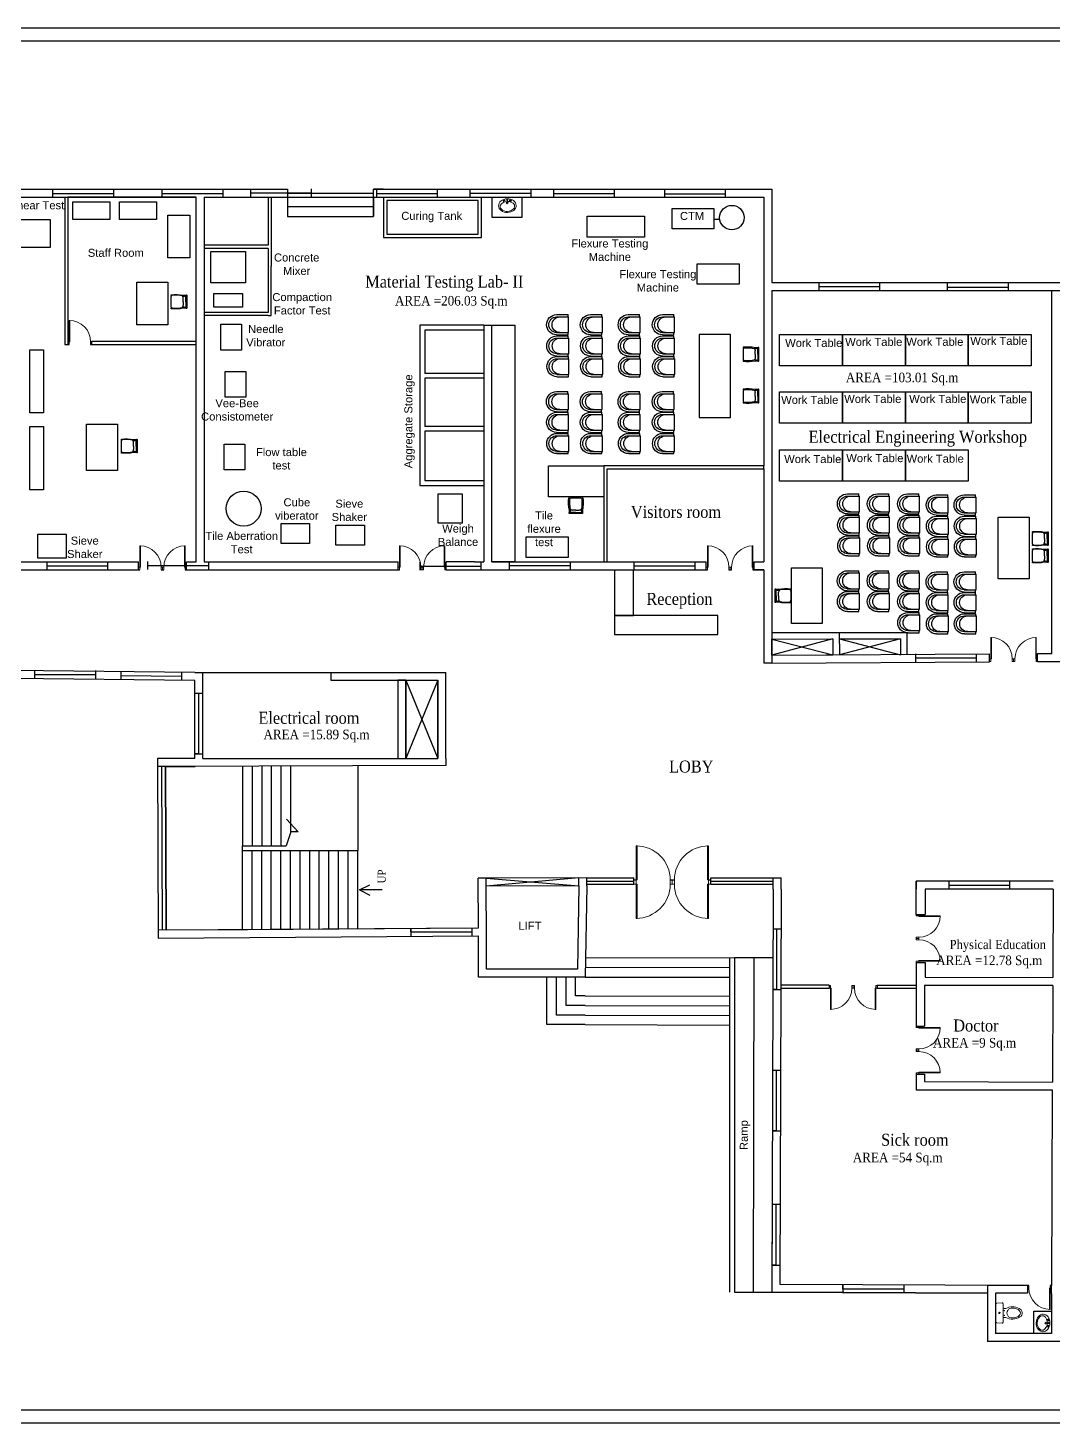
# Model space of a CAD drawing. Header units: metres. Extents: x 25 to 122, y -74 to 416.
# Drawn here: x 45.88 to 77.4, y 373.47 to 416.37 of the extents above; entities that cross this region are included whole.
import ezdxf

# ---------------------------------------------------------------- set-up
doc = ezdxf.new("R2010")
doc.units = ezdxf.units.M
doc.header["$MEASUREMENT"] = 0
doc.linetypes.add('HIDDEN', pattern=[0.375, 0.25, -0.125])
doc.layers.add('DOOR', color=10, linetype='Continuous', lineweight=15)
doc.styles.add('DUTCH', font='dutch.ttf')
doc.styles.add('ROMANT', font='arial.ttf', dxfattribs={"height": 2.5})

# ---------------------------------------------------------------- blocks, each defined once
blk = doc.blocks.new('A$C764D24B9')
at = {"layer": 'DOOR'}
for points in [[(0.056, 0.111), (0.083, 0.111), (0.083, 1), (0.056, 1)], [(0, 0), (0.056, 0), (0.056, 0.111), (0, 0.111)], [(0.944, 0), (1, 0), (1, 0.111), (0.944, 0.111)]]:
    blk.add_lwpolyline(points, close=True, dxfattribs=at)
blk.add_arc((0.056, 0.111), 0.889, 0, 90, dxfattribs=at)
blk = doc.blocks.new('A$C2C166547')
at = {"color": 0}
for p, q in [((0.201, 0.464), (0.017, 0.464)), ((0.201, 0.456), (0.018, 0.456)), ((0.201, 0.455), (0.018, 0.455)), ((0.201, 0.464), (0.385, 0.464)), ((0.201, 0.456), (0.385, 0.456)), ((0.201, 0.455), (0.385, 0.455)), ((0.016, 0.02), (0.006, 0.02)), ((0.016, 0.02), (0.006, 0.016)), ((0.017, 0.001), (0.016, 0.02)), ((0.201, 0.374), (0.094, 0.374)), ((0.201, 0.374), (0.308, 0.374)), ((0.385, 0.001), (0.387, 0.02)), ((0.387, 0.02), (0.396, 0.016)), ((0.387, 0.02), (0.396, 0.02))]:
    blk.add_line(p, q, dxfattribs=at)
blk.add_lwpolyline([(0.023, 0.369, 0.080461), (0.008, 0, 0.080461)], format="xyb", dxfattribs=at)
for centre, radius, start, end in [((0.018, 0.461), 0.00242, 100.345, 201.3742), ((-0.216, 0.394), 0.241, 354.5513, 15.9626), ((0.018, 0.455), 0.000725, 87.3762, 197.5208), ((0.018, 0.454), 0.000433, 71.7715, 189.2202), ((-0.282, 0.346), 0.317, 1.1591, 17.5641), ((0.685, 0.346), 0.317, 162.4359, 178.8409), ((0.618, 0.394), 0.241, 164.0374, 185.4487), ((0.384, 0.461), 0.00242, 338.6258, 79.655), ((0.385, 0.455), 0.000725, 342.4792, 92.6238), ((0.385, 0.454), 0.000433, 350.7798, 108.2285), ((0.014, -0.011), 0.012, 71.7536, 116.5375), ((0.095, 0.276), 0.0978, 90.5164, 143.1927), ((0.307, 0.276), 0.0978, 36.8073, 89.4836), ((-0.752, 0.137), 1.154, 353.1637, 11.5643), ((0.389, -0.011), 0.012, 63.4625, 108.2464)]:
    blk.add_arc(centre, radius, start, end, dxfattribs=at)
blk = doc.blocks.new('armchair032')
at = {"color": 0}
for p, q in [((-315, 375), (-315, 20)), ((-245, 20), (-315, 20)), ((-245, 375), (-245, 0)), ((245, 0), (-245, 0)), ((245, 375), (245, 0)), ((315, 20), (245, 20)), ((315, 375), (315, 20))]:
    blk.add_line(p, q, dxfattribs=at)
for centre, radius in [((0, 375), 315), ((0, 375), 245), ((0, 275), 245)]:
    blk.add_arc(centre, radius, 0, 180, dxfattribs=at)
blk = doc.blocks.new('WB5')
at = {"layer": 'DOOR'}
for p, q in [((4.7, 11.3), (6.8, 10.5)), ((5.3, -11), (7.3, -10.1))]:
    blk.add_line(p, q, dxfattribs=at)
for points in [[(2.4, 0.1, 1), (5, 0.1, 1)], [(3.2, 7.9, 1), (5.9, 7.9, 1)], [(3.6, -7.7, -1), (6.3, -7.6, -1)]]:
    blk.add_lwpolyline(points, format="xyb", close=True, dxfattribs=at)
for centre, radius in [((3.7, 0.1), 1.32), ((11.8, 0.3), 2.73), ((11.8, 0.3), 2.19)]:
    blk.add_circle(centre, radius, dxfattribs=at)
for centre, radius, start, end in [((5.6, 13.6), 2.49, 151.6403, 249.4649), ((7.7, 12.8), 2.49, 249.4649, 334.3015), ((32.6, 0.8), 25.2, 127.6693, 236.45), ((18.2, 19.4), 1.66, 91.5976, 127.6693), ((6.3, -13.3), 2.49, 113.4041, 211.2287), ((8.3, -12.4), 2.49, 28.5675, 113.4041)]:
    blk.add_arc(centre, radius, start, end, dxfattribs=at)
blk.add_ellipse((19.5, 0.5), major_axis=(-0.6, 24.9), ratio=0.783308, dxfattribs=at)
blk.add_open_spline([(18.7, -20.2), (23.5, -20.6), (25, -20), (30.8, -16.4), (34.3, -10.8), (37.3, 2.3), (34.9, 9.5), (28.9, 18.7), (25, 21.3), (18.2, 21.1)], degree=3, knots=[3.262053, 3.262053, 3.262053, 3.262053, 3.577225, 3.577225, 4.479784, 4.479784, 5.382343, 5.382343, 6.141594, 6.141594, 6.141594, 6.141594], dxfattribs=at)
blk = doc.blocks.new('WC1')
at = {"layer": 'DOOR'}
for p, q in [((-29.3, -7.5), (-29.8, -22.7)), ((24.3, -5), (-26.8, -5))]:
    blk.add_line(p, q, dxfattribs=at)
for points in [[(26.8, -7.5), (27.3, -22.7, -0.423393), (24.7, -25.4), (-27.3, -25.4, -0.423393), (-29.8, -22.7), (-29.3, -7.5, -0.405093), (-26.8, -5), (24.3, -5, -0.405093), (26.8, -7.5, -0.407682)], [(11.5, -25.4), (11.5, -33, -0.265683), (10, -73.3, -0.649464), (-14.1, -70.9, -0.243179), (-14, -33), (-14, -25.4), (11.5, -25.4)], [(12.6, -52, 1.119632), (-15.2, -52, 17.71796)]]:
    blk.add_lwpolyline(points, format="xyb", dxfattribs=at)
blk.add_lwpolyline([(-14, -25.4), (-14, -33)], dxfattribs=at)
for centre, radius in [((-7.6, -29.2), 0.636), ((-1.3, -15.2), 1.91), ((5.1, -29.2), 0.636)]:
    blk.add_circle(centre, radius, dxfattribs=at)
blk.add_arc((-26.8, -7.5), 2.54, 90, 178.2101, dxfattribs=at)
blk.add_ellipse((-1.3, -52), major_axis=(0, -22.4), ratio=0.622298, start_param=4.712389, end_param=7.853982, dxfattribs=at)

msp = doc.modelspace()

# ---------------------------------------------------------------- linework, layer by layer
at = {"linetype": 'Continuous', "ltscale": 0.1}
for p, q in [((33.343, 411.41), (53.866, 411.41)), ((50.002, 411.4), (50.002, 411.154)), ((51.872, 411.4), (51.872, 411.154)), ((52.722, 411.419), (52.722, 411.173)), ((53.866, 411.41), (53.866, 411.164, 0)), ((54.592, 411.419), (54.592, 411.173)), ((56.511, 411.41), (68.759, 411.41)), ((56.82, 411.41), (56.511, 411.41)), ((56.511, 411.164, 0), (56.511, 411.41)), ((56.599, 411.4), (56.599, 411.154)), ((58.47, 411.4), (58.47, 411.154)), ((59.47, 411.414), (59.47, 411.168)), ((61.341, 411.414), (61.341, 411.168)), ((62.038, 411.404), (62.038, 411.158)), ((63.908, 411.404), (63.908, 411.158)), ((68.759, 411.41), (68.759, 408.542)), ((33.59, 411.164), (51.051, 411.164)), ((46.638, 411.396), (46.638, 411.15)), ((46.638, 411.273), (48.509, 411.273)), ((47.014, 411.164), (47.014, 406.635)), ((51.051, 411.164), (47.113, 411.164)), ((47.113, 411.164), (47.113, 406.733)), ((48.509, 411.396), (48.509, 411.15)), ((50.002, 411.277), (51.872, 411.277)), ((51.053, 399.952, 51.306), (51.051, 411.164)), ((51.297, 411.164), (51.297, 399.952, 51.306)), ((51.297, 411.164), (59.905, 411.164, 0)), ((51.297, 411.164), (53.267, 411.164)), ((52.722, 411.296), (54.592, 411.296)), ((53.267, 411.164), (53.267, 409.687)), ((53.267, 411.164), (53.365, 411.164)), ((53.365, 411.164), (53.365, 409.042)), ((53.866, 411.287, 0), (56.511, 411.287, 0)), ((53.866, 411.164, 0), (53.866, 410.573, 0)), ((56.511, 410.573, 0), (56.511, 411.164, 0)), ((56.511, 411.164, 0), (56.511, 410.573, 0)), ((56.511, 411.164, 0), (56.511, 410.869, 0)), ((56.599, 411.277), (58.47, 411.277)), ((59.47, 411.291), (61.341, 411.291)), ((59.905, 411.164, 0), (60.151, 411.164, 0)), ((60.151, 411.164, 0), (68.512, 411.164, 0)), ((60.151, 411.164, 0), (60.151, 410.552, 0)), ((61.075, 410.552, 0), (61.075, 411.164, 0)), ((62.038, 411.281), (63.908, 411.281)), ((65.452, 411.395), (65.452, 411.149)), ((65.452, 411.272), (67.322, 411.272)), ((67.322, 411.395), (67.322, 411.149)), ((68.512, 411.164), (68.513, 408.542)), ((68.512, 411.164), (68.512, 402.906, 37.789)), ((56.511, 410.869, 0), (53.866, 410.869, 0)), ((53.866, 410.573, 0), (56.511, 410.573, 0)), ((60.151, 410.552, 0), (61.075, 410.552, 0)), ((66.976, 410.491), (67.151, 410.492)), ((66.979, 410.485), (67.154, 410.485)), ((53.267, 409.687), (51.297, 409.687)), ((53.267, 409.589), (51.297, 409.589)), ((53.267, 409.589), (53.267, 407.619)), ((53.365, 407.521), (53.365, 409.042)), ((68.513, 408.542), (68.513, 402.906, 32.726)), ((68.759, 408.542), (110.414, 408.543)), ((70.197, 408.537), (70.197, 408.291)), ((70.197, 408.414), (72.068, 408.414)), ((72.068, 408.537), (72.068, 408.291)), ((74.15, 408.522), (74.15, 408.276)), ((74.15, 408.399), (76.02, 408.399)), ((76.02, 408.522), (76.02, 408.276)), ((68.759, 408.296), (110.167, 408.297)), ((68.759, 408.296), (68.759, 397.085, 51.306)), ((77.366, 397.136, 51.068), (77.366, 408.296)), ((53.267, 407.619), (51.297, 407.619)), ((53.267, 407.521), (51.297, 407.521)), ((53.267, 407.521), (53.365, 407.521)), ((59.905, 407.226, 18.022), (57.936, 407.226, 18.022)), ((57.936, 407.226, 18.022), (57.936, 402.303, 18.022)), ((59.905, 407.226, 18.022), (59.905, 399.952, 51.306)), ((59.905, 407.226, 18.022), (60.151, 407.226, 18.022)), ((60.151, 399.952, 51.306), (60.151, 407.226, 18.022)), ((47.113, 406.733), (47.113, 406.635)), ((47.851, 406.733), (51.052, 406.733)), ((47.851, 406.635), (47.851, 406.733)), ((59.905, 407.078, 18.022), (58.083, 407.078, 18.022)), ((58.083, 407.078, 18.022), (58.083, 405.745, 18.022)), ((47.014, 406.635), (47.154, 406.635)), ((47.81, 406.635), (51.052, 406.635)), ((59.905, 405.745, 18.022), (58.083, 405.745, 18.022)), ((58.083, 405.598, 18.022), (58.083, 404.115, 18.022)), ((59.905, 405.598, 18.022), (58.083, 405.598, 18.022)), ((59.905, 404.115, 18.022), (58.083, 404.115, 18.022)), ((58.083, 403.967, 18.022), (58.083, 402.451, 18.022)), ((59.905, 403.967, 18.022), (58.083, 403.967, 18.022)), ((68.513, 402.906, 49.877), (63.59, 402.906, 49.877)), ((63.59, 402.906, 49.877), (63.59, 399.952, 51.306)), ((63.688, 402.906, 49.877), (63.688, 402.906, 49.877)), ((68.513, 402.808, 49.877), (68.512, 402.906, 37.789)), ((58.083, 402.451, 18.022), (59.905, 402.451, 18.022)), ((63.688, 399.952, 51.306), (63.688, 402.808, 49.925)), ((63.688, 402.808, 49.877), (68.513, 402.808, 49.877)), ((68.512, 402.808, 38.24), (68.512, 399.952, 51.306)), ((68.513, 402.808, 33.298), (68.513, 399.952, 49.877)), ((57.936, 402.303, 18.022), (59.905, 402.303, 18.022)), ((35.971, 399.952, 51.306), (49.281, 399.952, 51.306)), ((46.461, 399.953), (46.461, 399.707)), ((46.461, 399.83), (48.332, 399.83)), ((48.332, 399.953), (48.332, 399.707)), ((49.281, 399.706, 51.306), (49.281, 399.952, 51.306)), ((49.559, 399.967), (49.559, 399.72)), ((49.559, 399.844), (51.43, 399.844)), ((50.758, 399.706, 51.306), (50.758, 399.952, 51.306)), ((50.758, 399.952, 51.306), (51.053, 399.952, 51.306)), ((51.297, 399.952, 51.306), (57.268, 399.952, 51.306)), ((51.43, 399.967), (51.43, 399.72)), ((57.268, 399.706, 51.306), (57.268, 399.952, 51.306)), ((57.935, 399.941), (57.935, 399.695)), ((57.935, 399.818), (59.806, 399.818)), ((58.745, 399.706, 51.306), (58.745, 399.952, 51.306)), ((59.61, 399.952, 51.306), (58.745, 399.952, 51.306)), ((59.61, 399.952, 51.306), (59.905, 399.952, 51.306)), ((59.806, 399.941), (59.806, 399.695)), ((60.151, 399.952, 51.306), (63.59, 399.952, 51.306)), ((60.681, 399.962), (60.681, 399.716)), ((60.681, 399.839), (62.551, 399.839)), ((62.551, 399.962), (62.551, 399.716)), ((63.59, 399.952, 51.306), (63.688, 399.952, 51.306)), ((63.688, 399.952, 51.306), (66.74, 399.952, 51.306)), ((64.517, 399.952), (64.517, 399.706)), ((64.517, 399.829), (66.388, 399.829)), ((66.388, 399.952), (66.388, 399.706)), ((66.74, 399.706, 49.877), (66.74, 399.952, 51.306)), ((68.217, 399.952, 51.306), (68.513, 399.952, 51.306)), ((68.217, 399.706, 49.877), (68.217, 399.952, 51.306)), ((35.93, 399.706, 51.306), (49.322, 399.706, 51.306)), ((49.978, 399.706, 51.306), (50.06, 399.706, 51.306)), ((49.978, 399.706, 51.306), (50.06, 399.706, 51.306)), ((50.717, 399.706, 51.306), (57.309, 399.706, 51.306)), ((58.745, 399.706, 51.306), (59.569, 399.706, 51.306)), ((59.569, 399.706, 51.306), (66.781, 399.706, 51.306)), ((63.917, 399.706), (63.917, 397.714)), ((64.507, 398.304), (64.507, 399.706, 51.306)), ((67.438, 399.706, 51.306), (67.52, 399.706, 51.306)), ((68.176, 399.706, 51.306), (68.513, 399.706, 51.306)), ((68.513, 399.706, 49.877), (68.217, 399.706, 49.877)), ((68.513, 399.706, 49.877), (68.513, 396.838, 49.877)), ((67.09, 398.304), (63.917, 398.304)), ((63.917, 398.304), (64.507, 398.304)), ((67.09, 397.714), (67.09, 398.304)), ((63.917, 397.714), (67.09, 397.714)), ((68.759, 397.577, 51.306), (70.634, 397.581, 51.306)), ((70.634, 397.581, 51.306), (68.759, 397.085, 51.306)), ((68.759, 397.085, 51.306), (68.759, 397.577, 51.306)), ((68.759, 397.577, 51.306), (70.635, 397.089, 51.306)), ((72.707, 397.586, 51.306), (70.832, 397.089, 51.306)), ((70.832, 397.582, 51.306), (72.707, 397.586, 51.306)), ((70.832, 397.582, 51.306), (72.708, 397.094, 51.306)), ((68.76, 396.838, 51.306), (68.513, 396.838, 51.306)), ((68.759, 397.085, 51.306), (75.452, 397.125, 43.574)), ((68.759, 397.085, 51.306), (70.635, 397.089, 51.306)), ((68.759, 397.085, 51.306), (68.759, 396.838, 51.306)), ((68.76, 396.838, 51.306), (75.452, 396.879, 43.573)), ((73.17, 397.122), (73.17, 396.876)), ((73.17, 396.999), (75.04, 396.999)), ((75.04, 397.122), (75.04, 396.876)), ((75.452, 396.879, -0.056), (75.452, 397.125, 1.373)), ((76.929, 397.134, 41.868), (77.366, 397.136, 41.363)), ((76.929, 396.888, -0.005), (76.929, 397.135, 1.429)), ((76.929, 396.888), (77.61, 396.892, 41.078)), ((51.013, 396.554, 102.612), (45.425, 396.614, 102.612)), ((46.089, 396.607), (46.089, 396.361)), ((46.089, 396.484), (47.96, 396.484)), ((47.96, 396.607), (47.96, 396.361)), ((48.734, 396.584, 102.612), (48.734, 396.338, 102.612)), ((48.734, 396.461, 102.612), (50.605, 396.435, 102.612)), ((50.605, 396.558, 102.612), (50.605, 396.312, 102.612)), ((51.013, 396.554, 102.612), (58.729, 396.554, 14.116)), ((51.257, 396.309, 102.612), (51.257, 396.554, 102.612)), ((51.257, 396.554, 102.612), (55.195, 396.554, 102.612)), ((55.195, 396.554, 102.612), (55.195, 396.309, 102.612)), ((58.729, 393.938), (58.729, 396.554)), ((51.011, 396.308, 102.612), (45.423, 396.368, 102.612)), ((51.019, 393.908, 102.612), (51.011, 396.308, 102.612)), ((51.265, 393.909, 102.612), (51.257, 396.309, 102.612)), ((55.195, 396.309, 102.612), (58.483, 396.309, 102.612)), ((57.499, 396.309, 102.612), (57.252, 396.309, 102.612)), ((57.252, 396.309, 102.612), (57.252, 393.909, 102.612)), ((57.499, 396.309, 102.612), (58.483, 393.909, -1.26)), ((58.483, 396.309, 102.612), (57.499, 393.909, -1.26)), ((57.499, 396.309, 102.612), (57.499, 393.909, -1.26)), ((57.499, 393.909, -1.26), (57.499, 396.309, 102.612)), ((58.483, 393.909, -1.26), (58.483, 396.309, 102.612)), ((58.483, 396.309, 102.612), (58.483, 393.909, 102.612)), ((58.729, 393.909, -1.26), (58.729, 396.309, 102.612)), ((51.019, 395.916), (51.265, 395.916)), ((51.142, 394.045), (51.142, 395.916)), ((51.142, 394.045), (51.018, 394.044, 102.612)), ((51.018, 394.044, 102.612), (51.265, 394.045, 102.612)), ((51.265, 393.909, 102.612), (58.483, 393.909, 102.612)), ((58.729, 393.909, -1.26), (58.73, 393.687)), ((50.115, 393.659), (49.868, 393.658)), ((49.991, 393.658), (50.008, 388.632)), ((50.115, 393.659, 102.612), (51.02, 393.662, 102.612)), ((50.131, 388.632, 102.612), (50.115, 393.659, 102.612)), ((56.075, 389.863), (56.395, 390.021)), ((59.972, 390.225), (59.726, 390.224)), ((63.072, 390.235, 102.612), (59.972, 390.225)), ((63.072, 390.235, 102.612), (59.972, 390.225)), ((59.973, 389.984), (59.972, 390.225)), ((59.972, 390.225), (62.822, 389.993, 102.612)), ((62.822, 390.234, 102.612), (59.973, 389.984)), ((62.822, 389.993, 102.612), (59.973, 389.984)), ((62.822, 389.993, 102.612), (59.973, 389.984)), ((62.822, 389.993, 102.612), (62.775, 387.431, 8.842)), ((62.822, 389.993, 102.612), (62.822, 390.234, 102.612)), ((63.068, 389.989, 102.612), (63.016, 387.185)), ((63.068, 389.989, 102.612), (63.072, 390.235, 102.612)), ((64.514, 390.038, 102.612), (64.514, 390.235, 102.612)), ((66.877, 390.038, 102.612), (66.877, 390.235, 102.612)), ((68.795, 389.892), (68.799, 390.138)), ((68.799, 390.138), (68.801, 390.235, 102.612)), ((68.801, 390.235, 102.612), (69.041, 390.235, 102.612)), ((69.041, 389.891), (69.041, 390.235)), ((77.404, 390.138), (73.196, 390.138)), ((73.196, 389.111), (73.196, 390.138)), ((73.196, 390.138), (73.196, 389.892)), ((74.193, 390.138), (74.193, 389.892)), ((74.193, 390.015), (76.064, 390.015)), ((76.064, 390.138), (76.064, 389.892)), ((56.779, 389.863), (56.075, 389.863)), ((56.075, 389.863), (56.395, 389.706)), ((68.795, 389.892), (68.753, 377.493)), ((69.041, 389.891), (69, 377.738)), ((73.466, 389.892), (73.466, 389.111)), ((77.403, 389.892), (73.466, 389.892)), ((77.403, 389.892), (77.393, 387.17)), ((73.196, 389.111), (73.295, 389.111)), ((73.196, 389.111), (73.466, 389.111)), ((50.131, 388.632, 102.612), (59.731, 388.699)), ((51.233, 388.64), (59.658, 388.699, 0.788)), ((57.66, 388.575, 2.148), (57.659, 388.685)), ((57.659, 388.685), (57.659, 388.439)), ((59.53, 388.698, 2.148), (59.53, 388.452, 2.148)), ((59.98, 387.431), (59.978, 388.7)), ((68.791, 388.672), (69.037, 388.672)), ((68.914, 386.802), (68.914, 388.672)), ((50.131, 388.632), (49.885, 388.631)), ((57.66, 388.575, 2.148), (59.53, 388.575, 2.148)), ((59.735, 387.185), (59.732, 388.453)), ((62.775, 387.431), (59.98, 387.431)), ((63.022, 387.494, 102.612), (67.457, 387.479, 23.676)), ((63.023, 387.79, 102.612), (67.61, 387.774, 20.975)), ((67.457, 387.774), (67.457, 377.497)), ((67.61, 387.774, 20.975), (67.604, 387.179)), ((67.607, 387.478, 21.002), (67.61, 387.478, 20.957)), ((68.791, 387.774, 20.975), (67.61, 387.774, 20.975)), ((68.2, 387.774, 20.975), (68.178, 377.495)), ((73.196, 387.635), (73.295, 387.635)), ((73.196, 387.635), (73.466, 387.635)), ((73.196, 387.635), (73.196, 385.631)), ((73.466, 387.635), (73.466, 387.185)), ((63.016, 387.185), (59.735, 387.185)), ((61.834, 385.722, 102.612), (61.834, 387.185, 102.612)), ((62.131, 386.017, 102.612), (62.131, 387.185, 102.612)), ((62.427, 386.313, 102.612), (62.427, 387.185, 102.612)), ((62.723, 386.608, 102.612), (62.723, 387.185, 102.612)), ((63.016, 387.185), (67.457, 387.185)), ((67.604, 387.179), (67.604, 377.497)), ((73.466, 387.185), (77.393, 387.17)), ((63.019, 386.608, 102.612), (62.723, 386.608, 102.612)), ((63.019, 386.608, 102.612), (67.457, 386.593, 23.622)), ((68.914, 386.802), (68.79, 386.801, 102.612)), ((68.79, 386.801, 102.612), (69.036, 386.802, 102.612)), ((70.519, 386.934), (69.031, 386.939)), ((69.031, 386.939), (69.031, 386.84)), ((69.031, 386.84), (70.519, 386.84)), ((70.519, 386.934), (70.519, 386.84)), ((73.196, 386.924), (71.996, 386.928)), ((71.996, 386.928), (71.996, 386.84)), ((71.996, 386.84), (73.196, 386.84)), ((77.393, 386.924), (73.454, 386.924)), ((73.454, 386.924), (73.454, 385.672)), ((77.392, 386.924), (77.381, 383.955)), ((63.018, 386.313, 102.612), (62.427, 386.313, 102.612)), ((63.018, 386.313, 102.612), (67.457, 386.297, 23.604)), ((63.016, 385.722, 102.612), (61.834, 385.722, 102.612)), ((63.017, 386.017, 102.612), (62.131, 386.017, 102.612)), ((63.016, 385.722, 102.612), (67.457, 385.707, 23.568)), ((63.017, 386.017, 102.612), (67.457, 386.002, 23.586)), ((73.196, 385.672), (73.454, 385.672)), ((73.196, 384.974), (73.196, 384.892)), ((77.382, 384.435), (77.382, 384.336)), ((68.776, 384.326), (69.022, 384.326)), ((68.899, 382.455), (68.899, 384.326)), ((73.196, 384.236), (73.196, 383.709)), ((73.196, 384.195), (73.454, 384.195)), ((73.454, 384.195), (73.454, 383.97)), ((73.454, 383.97), (77.381, 383.955)), ((77.381, 383.709), (73.196, 383.709)), ((77.38, 383.709), (77.357, 377.706)), ((68.775, 382.455, 102.612), (69.021, 382.456, 102.612)), ((68.899, 382.455), (68.775, 382.455, 102.612)), ((77.375, 382.365), (77.375, 382.267)), ((68.763, 380.461), (68.752, 377.493)), ((68.762, 380.198), (69.008, 380.198)), ((68.885, 378.327), (68.885, 380.198)), ((68.761, 378.327, 102.612), (69.007, 378.328, 102.612)), ((68.885, 378.327), (68.761, 378.327, 102.612)), ((68.753, 377.739), (68.754, 377.739)), ((69, 377.738), (76.618, 377.709)), ((70.938, 377.6), (70.938, 377.71, -2.148)), ((70.938, 377.71, -2.148), (70.938, 377.464, -2.148)), ((70.938, 377.6), (72.809, 377.6)), ((72.809, 377.723), (72.809, 377.477)), ((76.659, 377.706), (75.388, 377.706)), ((75.388, 377.706), (75.388, 377.46)), ((76.618, 377.709), (76.618, 377.463)), ((77.357, 377.706), (77.316, 377.706)), ((77.357, 377.706), (77.357, 377.706)), ((77.357, 377.46), (77.357, 377.706)), ((67.604, 377.497), (68.752, 377.493)), ((68.752, 377.493), (75.388, 377.468)), ((75.388, 377.468), (68.753, 377.493)), ((75.388, 377.46), (75.388, 375.983)), ((76.618, 377.463), (75.634, 377.467)), ((75.634, 377.467), (75.634, 376.229)), ((77.357, 377.46), (77.357, 376.226)), ((76.815, 376.227), (76.815, 376.916)), ((76.815, 376.916), (77.357, 376.916)), ((77.357, 376.226), (75.634, 376.229)), ((77.357, 376.226), (76.815, 376.227)), ((79.326, 375.976), (75.388, 375.983))]:
    msp.add_line(p, q, dxfattribs=at)
at = {"linetype": 'HIDDEN', "ltscale": 950}
for p, q in [((53.831, 392.043), (54.187, 391.649)), ((53.969, 391.649), (53.82, 391.223)), ((54.187, 391.649), (53.955, 391.649))]:
    msp.add_line(p, q, dxfattribs=at)
at = {"linetype": 'Continuous', "lineweight": 25, "ltscale": 0.1}
for p, q in [((63.069, 390.038, 102.612), (64.514, 390.038, 102.612)), ((63.07, 390.137, 102.612), (64.514, 390.137, 102.612)), ((63.072, 390.235, 102.612), (64.514, 390.235, 102.612)), ((66.877, 390.235, 102.612), (68.801, 390.235, 102.612)), ((66.877, 390.137, 102.612), (68.799, 390.137, 102.612)), ((66.877, 390.038, 102.612), (68.798, 390.038, 102.612))]:
    msp.add_line(p, q, dxfattribs=at)
at = {"linetype": 'Continuous', "ltscale": 0.1}
for points in [[(25.538, 416.369), (118.206, 416.369), (118.206, 373.47), (25.538, 373.47)], [(25.932, 415.975), (117.812, 415.975), (117.812, 373.864), (25.932, 373.864)], [(47.267, 411.019), (48.404, 411.019), (48.404, 410.479), (47.267, 410.479)], [(48.702, 411.019), (49.838, 411.019), (49.838, 410.479), (48.702, 410.479)], [(59.829, 411.159), (56.82, 411.159), (56.82, 409.928), (59.829, 409.928)], [(59.73, 411.06), (56.918, 411.06), (56.918, 410.027), (59.73, 410.027)], [(50.184, 410.609), (50.862, 410.609), (50.862, 409.294), (50.184, 409.294)], [(63.079, 410.583), (64.842, 410.583), (64.842, 409.932), (63.079, 409.932)], [(65.687, 410.82), (66.977, 410.82), (66.977, 410.188), (65.687, 410.188)], [(46.581, 410.466), (44.632, 410.466), (44.632, 409.625), (46.581, 409.625)], [(51.504, 409.49), (52.571, 409.49), (52.571, 408.535), (51.504, 408.535)], [(66.456, 409.118), (67.746, 409.118), (67.746, 408.486), (66.456, 408.486)], [(50.185, 407.241), (49.232, 407.241), (49.232, 408.547), (50.185, 408.547)], [(51.6, 408.202), (52.483, 408.202), (52.483, 407.785), (51.6, 407.785)], [(51.815, 407.256), (52.452, 407.256), (52.452, 406.459), (51.815, 406.459)], [(67.48, 406.945), (66.526, 406.945), (66.526, 404.388), (67.48, 404.388)], [(68.991, 406.941), (70.926, 406.941), (70.926, 405.983), (68.991, 405.983)], [(70.926, 406.941), (72.862, 406.941), (72.862, 405.983), (70.926, 405.983)], [(72.862, 406.941), (74.797, 406.941), (74.797, 405.983), (72.862, 405.983)], [(74.797, 406.941), (76.732, 406.941), (76.732, 405.983), (74.797, 405.983)], [(45.94, 406.475), (46.364, 406.475), (46.364, 404.534), (45.94, 404.534)], [(51.946, 405.806), (52.582, 405.806), (52.582, 405.01), (51.946, 405.01)], [(68.991, 405.178), (70.926, 405.178), (70.926, 404.219), (68.991, 404.219)], [(70.926, 405.178), (72.862, 405.178), (72.862, 404.219), (70.926, 404.219)], [(72.862, 405.178), (74.797, 405.178), (74.797, 404.219), (72.862, 404.219)], [(74.797, 405.178), (76.732, 405.178), (76.732, 404.219), (74.797, 404.219)], [(45.94, 404.11), (46.364, 404.11), (46.364, 402.169), (45.94, 402.169)], [(48.637, 402.762), (47.684, 402.762), (47.684, 404.186), (48.637, 404.186)], [(51.918, 403.574), (52.555, 403.574), (52.555, 402.778), (51.918, 402.778)], [(68.991, 403.393), (70.926, 403.393), (70.926, 402.434), (68.991, 402.434)], [(70.926, 403.393), (72.862, 403.393), (72.862, 402.434), (70.926, 402.434)], [(72.862, 403.393), (74.797, 403.393), (74.797, 402.434), (72.862, 402.434)], [(61.885, 401.951), (61.885, 402.904), (63.594, 402.904), (63.594, 401.951)], [(58.494, 402.039), (59.238, 402.039), (59.238, 401.137), (58.494, 401.137)], [(53.667, 401.13), (54.543, 401.13), (54.543, 400.52), (53.667, 400.52)], [(76.67, 399.429), (75.716, 399.429), (75.716, 401.321), (76.67, 401.321)], [(46.186, 400.803), (47.055, 400.803), (47.055, 400.064), (46.186, 400.064)], [(55.353, 401.077), (56.229, 401.077), (56.229, 400.467), (55.353, 400.467)], [(61.198, 400.719), (62.489, 400.719), (62.489, 400.087), (61.198, 400.087)], [(69.355, 399.763), (70.308, 399.763), (70.308, 398.054), (69.355, 398.054)]]:
    msp.add_lwpolyline(points, close=True, dxfattribs=at)
for points in [[(50.745, 407.741, 0.102523), (50.659, 407.751, -0.080461), (50.288, 407.736, -0.3023), (50.291, 407.76, 0.197932), (50.292, 407.769, -0.028193), (50.288, 407.822), (50.288, 407.95), (50.288, 408.078, -0.028193), (50.292, 408.131, 0.197932), (50.291, 408.14, -0.3023), (50.288, 408.164, -0.080461), (50.659, 408.149, 0.102523), (50.745, 408.158, -0.587111), (50.764, 408.148), (50.764, 407.752, -0.587111)], [(68.334, 406.542, -0.102523), (68.248, 406.533, 0.080461), (67.876, 406.548, 0.3023), (67.879, 406.524, -0.197932), (67.88, 406.515, 0.028193), (67.876, 406.462), (67.876, 406.334), (67.876, 406.206, 0.028193), (67.88, 406.153, -0.197932), (67.879, 406.144, 0.3023), (67.876, 406.12, 0.080461), (68.248, 406.135, -0.102523), (68.334, 406.126, 0.587111), (68.353, 406.136), (68.353, 406.532, 0.587111)], [(68.334, 405.258, -0.102523), (68.248, 405.249, 0.080461), (67.876, 405.264, 0.3023), (67.879, 405.24, -0.197932), (67.88, 405.231, 0.028193), (67.876, 405.178), (67.876, 405.05), (67.876, 404.922, 0.028193), (67.88, 404.869, -0.197932), (67.879, 404.86, 0.3023), (67.876, 404.836, 0.080461), (68.248, 404.851, -0.102523), (68.334, 404.841, 0.587111), (68.353, 404.852), (68.353, 405.248, 0.587111)], [(49.218, 403.303, 0.102523), (49.132, 403.312, -0.080461), (48.761, 403.297, -0.3023), (48.764, 403.321, 0.197932), (48.764, 403.33, -0.028193), (48.761, 403.383), (48.761, 403.511), (48.761, 403.639, -0.028193), (48.764, 403.692, 0.197932), (48.764, 403.701, -0.3023), (48.761, 403.725, -0.080461), (49.132, 403.71, 0.102523), (49.218, 403.72, -0.587111), (49.237, 403.709), (49.237, 403.313, -0.587111)], [(62.521, 401.459, 0.102523), (62.531, 401.545, -0.080461), (62.515, 401.916, -0.3023), (62.539, 401.913, 0.197932), (62.548, 401.913, -0.028193), (62.602, 401.916), (62.73, 401.916), (62.858, 401.916, -0.028193), (62.911, 401.913, 0.197932), (62.92, 401.913, -0.3023), (62.944, 401.916, -0.080461), (62.929, 401.545, 0.102523), (62.938, 401.459, -0.587111), (62.928, 401.44), (62.532, 401.44, -0.587111)], [(77.23, 400.457, 0.102523), (77.144, 400.467, -0.080461), (76.772, 400.452, -0.3023), (76.775, 400.476, 0.197932), (76.776, 400.485, -0.028193), (76.772, 400.538), (76.772, 400.666), (76.772, 400.794, -0.028193), (76.776, 400.847, 0.197932), (76.775, 400.856, -0.3023), (76.772, 400.88, -0.080461), (77.144, 400.865, 0.102523), (77.23, 400.874, -0.587111), (77.249, 400.864), (77.249, 400.468, -0.587111)], [(77.23, 399.93, 0.102523), (77.144, 399.94, -0.080461), (76.772, 399.924, -0.3023), (76.775, 399.949, 0.197932), (76.776, 399.958, -0.028193), (76.772, 400.011), (76.772, 400.139), (76.772, 400.267, -0.028193), (76.776, 400.32, 0.197932), (76.775, 400.329, -0.3023), (76.772, 400.353, -0.080461), (77.144, 400.338, 0.102523), (77.23, 400.347, -0.587111), (77.249, 400.337), (77.249, 399.941, -0.587111)], [(68.878, 399.117, 0.102523), (68.964, 399.107, -0.080461), (69.335, 399.123, -0.3023), (69.333, 399.099, 0.197932), (69.332, 399.09, -0.028193), (69.335, 399.036), (69.335, 398.908), (69.335, 398.78, -0.028193), (69.332, 398.727, 0.197932), (69.333, 398.718, -0.3023), (69.335, 398.694, -0.080461), (68.964, 398.709, 0.102523), (68.878, 398.7, -0.587111), (68.859, 398.71), (68.859, 399.106, -0.587111)]]:
    msp.add_lwpolyline(points, format="xyb", close=True)
at = {"linetype": 'Continuous', "ltscale": 0.1, "elevation": 18.022}
msp.add_lwpolyline([(60.151, 407.226), (60.851, 407.226), (60.851, 399.952), (60.151, 399.952)], close=True, dxfattribs=at)
at = {"linetype": 'Continuous', "ltscale": 0.1, "elevation": 51.306}
for points in [[(68.758, 397.774), (70.83, 397.779), (70.832, 397.089)], [(70.832, 397.779), (72.904, 397.784), (72.905, 397.094)], [(70.634, 397.581), (70.635, 397.089)], [(72.707, 397.586), (72.708, 397.094)], [(72.709, 396.862), (72.709, 396.855)]]:
    msp.add_lwpolyline(points, dxfattribs=at)
at = {"linetype": 'Continuous', "ltscale": 0.1}
for points in [[(51.019, 393.908), (49.868, 393.904), (49.886, 388.384), (59.732, 388.453)], [(58.73, 393.687), (50.115, 393.659), (50.131, 388.632), (59.731, 388.699), (59.726, 390.224)], [(56.022, 393.678), (56.022, 391.075)], [(52.478, 391.223), (53.82, 391.223)], [(52.478, 391.075), (56.022, 391.075)], [(54.25, 388.661), (54.25, 391.075)], [(54.545, 388.663), (54.545, 391.075)], [(54.841, 388.665), (54.841, 391.075)], [(55.136, 388.667), (55.136, 391.075)], [(55.432, 388.669), (55.432, 391.075)], [(55.727, 388.671), (55.727, 391.075)], [(56.022, 388.673), (56.022, 391.075)], [(59.978, 388.455), (59.978, 388.455), (59.973, 389.984)]]:
    msp.add_lwpolyline(points, dxfattribs=at)
at = {"linetype": 'HIDDEN', "ltscale": 950}
for points in [[(52.478, 393.666), (52.478, 391.223)], [(52.773, 393.667), (52.773, 391.223)], [(53.069, 393.668), (53.069, 391.223)], [(53.364, 393.669), (53.364, 391.223)], [(53.659, 393.67), (53.659, 391.223)], [(53.955, 393.671), (53.955, 391.608)], [(52.478, 388.648), (52.478, 391.223)], [(52.773, 388.651), (52.773, 391.075)], [(53.069, 388.653), (53.069, 391.075)], [(53.364, 388.655), (53.364, 391.075)], [(53.659, 388.657), (53.659, 391.075)], [(53.955, 388.659), (53.955, 391.075)]]:
    msp.add_lwpolyline(points, dxfattribs=at)
at = {"linetype": 'Continuous', "ltscale": 0.1}
for centre, radius in [((67.526, 410.537), 0.376), ((52.514, 401.589), 0.537)]:
    msp.add_circle(centre, radius, dxfattribs=at)

# ---------------------------------------------------------------- block references
for name, p, xscale, yscale, zscale, rotation in [('WB5', (60.618, 411.116), 0.0108536660351445, 0.0108536660351445, 0.0108536660351445, 270), ('A$C764D24B9', (64.514, 390.169, 102.612), -1.181499074039688, 1.18149907403933, 1.181499074038971, 180), ('A$C764D24B9', (66.877, 390.169, 102.612), 1.181499074039688, 1.181499074039688, 1.181499074039688, 180), ('A$C764D24B9', (73.196, 389.111), 0.7384369212746258, 0.7384369212746258, 0.7384369212746258, 270), ('A$C764D24B9', (71.996, 386.928), 0.7384369212746258, 0.7384369212746258, 0.7384369212746258, 180), ('A$C764D24B9', (73.196, 385.672), 0.7384369212746258, 0.7384369212746258, 0.7384369212746258, 270), ('A$C764D24B9', (77.357, 377.706), 0.7384369212746258, 0.7384369212746258, 0.7384369212746258, 180), ('WC1', (75.589, 376.842), -0.0108536660351445, 0.0108536660351445, 0.0108536660343142, 90)]:
    msp.add_blockref(name, p, dxfattribs=dict(at, xscale=xscale, yscale=yscale, zscale=zscale, rotation=rotation))
for name, p, xscale, yscale, zscale, rotation in [('A$C2C166547', (50.291, 408.148), 0.9845825616842183, 0.9845825616842183, 0.9845825616842183, 270), ('armchair032', (62.508, 407.242), -0.0009845825616842, 0.0009845825616842, 0.0009845825616842, 90), ('armchair032', (63.546, 407.242), -0.0009845825616842, 0.0009845825616842, 0.0009845825616842, 90), ('armchair032', (64.709, 407.242), -0.0009845825616842, 0.0009845825616842, 0.0009845825616842, 90), ('armchair032', (65.76, 407.242), -0.0009845825616842, 0.0009845825616842, 0.0009845825616842, 90), ('armchair032', (62.514, 406.589), -0.0009845825616842, 0.0009845825616842, 0.0009845825616842, 90), ('armchair032', (63.552, 406.589), -0.0009845825616842, 0.0009845825616842, 0.0009845825616842, 90), ('armchair032', (64.715, 406.589), -0.0009845825616842, 0.0009845825616842, 0.0009845825616842, 90), ('armchair032', (65.765, 406.589), -0.0009845825616842, 0.0009845825616842, 0.0009845825616842, 90), ('armchair032', (62.518, 405.954), -0.0009845825616842, 0.0009845825616842, 0.0009845825616842, 90), ('armchair032', (63.556, 405.954), -0.0009845825616842, 0.0009845825616842, 0.0009845825616842, 90), ('armchair032', (64.719, 405.954), -0.0009845825616842, 0.0009845825616842, 0.0009845825616842, 90), ('armchair032', (65.769, 405.954), -0.0009845825616842, 0.0009845825616842, 0.0009845825616842, 90), ('A$C2C166547', (67.879, 406.136), -0.9845825616842183, 0.9845825616842183, 0.9845825616842183, 270), ('armchair032', (62.504, 404.877), -0.0009845825616842, 0.0009845825616842, 0.0009845825616842, 90), ('armchair032', (63.542, 404.877), -0.0009845825616842, 0.0009845825616842, 0.0009845825616842, 90), ('armchair032', (64.705, 404.877), -0.0009845825616842, 0.0009845825616842, 0.0009845825616842, 90), ('armchair032', (65.755, 404.877), -0.0009845825616842, 0.0009845825616842, 0.0009845825616842, 90), ('A$C2C166547', (67.879, 404.852), -0.9845825616842183, 0.9845825616842183, 0.9845825616842183, 270), ('armchair032', (62.508, 404.242), -0.0009845825616842, 0.0009845825616842, 0.0009845825616842, 90), ('armchair032', (63.546, 404.242), -0.0009845825616842, 0.0009845825616842, 0.0009845825616842, 90), ('armchair032', (64.709, 404.242), -0.0009845825616842, 0.0009845825616842, 0.0009845825616842, 90), ('armchair032', (65.76, 404.242), -0.0009845825616842, 0.0009845825616842, 0.0009845825616842, 90), ('A$C2C166547', (48.764, 403.709), 0.9845825616842183, 0.9845825616842183, 0.9845825616842183, 270), ('armchair032', (62.514, 403.589), -0.0009845825616842, 0.0009845825616842, 0.0009845825616842, 90), ('armchair032', (63.552, 403.589), -0.0009845825616842, 0.0009845825616842, 0.0009845825616842, 90), ('armchair032', (64.715, 403.589), -0.0009845825616842, 0.0009845825616842, 0.0009845825616842, 90), ('armchair032', (65.765, 403.589), -0.0009845825616842, 0.0009845825616842, 0.0009845825616842, 90), ('armchair032', (71.45, 401.733), -0.0009845825616842, 0.0009845825616842, 0.0009845825616842, 90), ('armchair032', (72.37, 401.733), -0.0009845825616842, 0.0009845825616842, 0.0009845825616842, 90), ('armchair032', (73.3, 401.733), -0.0009845825616842, 0.0009845825616842, 0.0009845825616842, 90), ('armchair032', (74.182, 401.699), -0.0009845825616842, 0.0009845825616842, 0.0009845825616842, 90), ('armchair032', (75.039, 401.699), -0.0009845825616842, 0.0009845825616842, 0.0009845825616842, 90), ('A$C2C166547', (62.927, 401.913), 0.9845825616842183, 0.9845825616842183, 0.9845825616842183, 180), ('armchair032', (71.456, 401.081), -0.0009845825616842, 0.0009845825616842, 0.0009845825616842, 90), ('armchair032', (72.375, 401.081), -0.0009845825616842, 0.0009845825616842, 0.0009845825616842, 90), ('armchair032', (73.305, 401.081), -0.0009845825616842, 0.0009845825616842, 0.0009845825616842, 90), ('armchair032', (74.187, 401.046), -0.0009845825616842, 0.0009845825616842, 0.0009845825616842, 90), ('armchair032', (75.044, 401.046), -0.0009845825616842, 0.0009845825616842, 0.0009845825616842, 90), ('armchair032', (71.46, 400.445), -0.0009845825616842, 0.0009845825616842, 0.0009845825616842, 90), ('armchair032', (72.379, 400.445), -0.0009845825616842, 0.0009845825616842, 0.0009845825616842, 90), ('armchair032', (73.309, 400.445), -0.0009845825616842, 0.0009845825616842, 0.0009845825616842, 90), ('armchair032', (74.191, 400.411), -0.0009845825616842, 0.0009845825616842, 0.0009845825616842, 90), ('armchair032', (75.049, 400.411), -0.0009845825616842, 0.0009845825616842, 0.0009845825616842, 90), ('A$C2C166547', (76.775, 400.864), 0.9845825616842183, 0.9845825616842183, 0.9845825616842183, 270), ('A$C2C166547', (76.775, 400.337), 0.9845825616842183, 0.9845825616842183, 0.9845825616842183, 270), ('armchair032', (71.446, 399.368), -0.0009845825616842, 0.0009845825616842, 0.0009845825616842, 90), ('armchair032', (72.365, 399.368), -0.0009845825616842, 0.0009845825616842, 0.0009845825616842, 90), ('armchair032', (73.296, 399.368), -0.0009845825616842, 0.0009845825616842, 0.0009845825616842, 90), ('armchair032', (74.177, 399.334), -0.0009845825616842, 0.0009845825616842, 0.0009845825616842, 90), ('armchair032', (75.035, 399.334), -0.0009845825616842, 0.0009845825616842, 0.0009845825616842, 90), ('A$C2C166547', (69.333, 398.711), 0.9845825616842183, 0.9845825616842183, 0.9845825616842183, 89.99999999999999), ('armchair032', (71.45, 398.733), -0.0009845825616842, 0.0009845825616842, 0.0009845825616842, 90), ('armchair032', (72.37, 398.733), -0.0009845825616842, 0.0009845825616842, 0.0009845825616842, 90), ('armchair032', (73.3, 398.733), -0.0009845825616842, 0.0009845825616842, 0.0009845825616842, 90), ('armchair032', (74.182, 398.699), -0.0009845825616842, 0.0009845825616842, 0.0009845825616842, 90), ('armchair032', (75.039, 398.699), -0.0009845825616842, 0.0009845825616842, 0.0009845825616842, 90), ('armchair032', (73.305, 398.081), -0.0009845825616842, 0.0009845825616842, 0.0009845825616842, 90), ('armchair032', (74.187, 398.046), -0.0009845825616842, 0.0009845825616842, 0.0009845825616842, 90), ('armchair032', (75.044, 398.046), -0.0009845825616842, 0.0009845825616842, 0.0009845825616842, 90)]:
    msp.add_blockref(name, p, dxfattribs=dict(xscale=xscale, yscale=yscale, zscale=zscale, rotation=rotation))
for name, p, xscale, yscale, zscale in [('A$C764D24B9', (47.113, 406.635), 0.7384369212746258, 0.7384369212746258, 0.7384369212746258), ('A$C764D24B9', (49.281, 399.706, 51.306), 0.7384369212746258, 0.7384369212746258, 0.7384369212746258), ('A$C764D24B9', (57.268, 399.706, 51.306), 0.7384369212746258, 0.7384369212746258, 0.7384369212746258), ('A$C764D24B9', (66.74, 399.706, 49.877), 0.7384369212746258, 0.7384369212746258, 0.7384369212746258), ('A$C764D24B9', (75.452, 396.888), 0.7384369212746258, 0.7384369212746258, 0.7384369212746258), ('A$C764D24B9', (64.514, 390.038, 102.612), 1.181499074039688, 1.181499074039688, 1.181499074039688), ('A$C764D24B9', (66.877, 390.038, 102.612), -1.181499074039688, 1.181499074039186, 1.181499074038971), ('WB5', (77.307, 376.544), -0.0108536660351445, 0.0108536660351445, 0.0108536660351445)]:
    msp.add_blockref(name, p, dxfattribs=dict(at, xscale=xscale, yscale=yscale, zscale=zscale))
at = {"linetype": 'Continuous', "ltscale": 0.1, "extrusion": (0, 0, -1), "xscale": 0.7384369212746258, "yscale": 0.7384369212746258, "zscale": -0.7384369212739089}
for p in [(-50.758, 399.706, -51.306), (-58.745, 399.706, -51.306), (-68.217, 399.706, -49.877), (-76.929, 396.888)]:
    msp.add_blockref('A$C764D24B9', p, dxfattribs=at)
for p, rotation in [((-73.196, 387.635), 90), ((-70.519, 386.928), 180), ((-73.196, 384.195), 90)]:
    msp.add_blockref('A$C764D24B9', p, dxfattribs=dict(at, rotation=rotation))

# ---------------------------------------------------------------- texts
at = {"style": 'DUTCH', "width": 0.9}
for s, height, p in [('Material Testing Lab- II ', 0.36922, (56.253, 408.384)), ('AREA =206.03 Sq.m', 0.29537, (57.168, 407.832)), ('AREA =103.01 Sq.m', 0.29537, (71.031, 405.473)), ('Electrical Engineering Workshop', 0.36922, (69.885, 403.614)), ('Visitors room', 0.36922, (64.42, 401.304)), ('Reception ', 0.3692, (64.897, 398.629)), ('Electrical room', 0.36922, (52.968, 394.971)), ('AREA =15.89 Sq.m', 0.29537, (53.126, 394.496)), ('LOBY', 0.3692, (65.595, 393.473)), ('Physical Education', 0.28312, (74.222, 388.045)), ('AREA =12.78 Sq.m', 0.29537, (73.811, 387.551)), ('Doctor', 0.3692, (74.334, 385.511)), ('AREA =9 Sq.m', 0.29537, (73.711, 385.018)), ('Sick room', 0.3692, (72.115, 381.997)), ('AREA =54 Sq.m', 0.29537, (71.246, 381.489))]:
    msp.add_text(s, height=height, dxfattribs=at).set_placement(p)
msp.add_text('UP', height=0.2461, rotation=90, dxfattribs=at).set_placement((56.883, 390.065))
at = {"linetype": 'Continuous', "ltscale": 0.1, "attachment_point": 1, "style": 'ROMANT'}
for s, width, heights, insert, char_height in [('\\pxqc;Direct Shear Test ', 2.81087, [-0.255], (44.256, 411.038), 0.24615), ('\\pxqc;Curing Tank', 2.53699, [-0.323], (57.029, 410.713), 0.24615), ('CTM', 2.53699, [-0.255], (65.931, 410.71), 0.2461), ('\\pxqc;Flexure Testing Machine', 2.53699, [-0.66], (62.505, 409.863), 0.24615), ('\\pxqc;Staff Room', 2.494, [-0.255], (47.337, 409.577), 0.24615), ('\\pxqc;Concrete Mixer', 1.65982, [-0.665], (53.315, 409.432), 0.24615), ('\\pxqc;Flexure Testing Machine', 2.53699, [-0.66], (63.982, 408.92), 0.24615), ('\\pxqc;Compaction Factor Test', 2.11653, [-0.665], (53.256, 408.215), 0.24615), ('\\pxqc;Needle Vibrator', 1.65982, [-0.66], (52.365, 407.233), 0.24615), ('\\pxqc;Work Table ', 1.65982, [-0.66], (69.215, 406.805), 0.24615), ('\\pxqc;Work Table ', 1.65982, [-0.66], (71.06, 406.837), 0.24615), ('\\pxqc;Work Table ', 1.65982, [-0.66], (72.938, 406.841), 0.24615), ('\\pxqc;Work Table ', 1.65982, [-0.66], (74.906, 406.87), 0.24615), ('\\pxqc;Work Table ', 1.65982, [-0.66], (69.092, 405.054), 0.24615), ('\\pxqc;Work Table ', 1.65982, [-0.66], (71.03, 405.084), 0.24615), ('\\pxqc;Work Table ', 1.65982, [-0.66], (73.028, 405.084), 0.24615), ('\\pxqc;Work Table ', 1.65982, [-0.66], (74.891, 405.069), 0.24615), ('\\pxqc;Vee-Bee Consistometer', 1.65982, [-0.665], (51.485, 404.953), 0.24615), ('\\pxqc;Flow table test', 1.65982, [-0.66], (52.846, 403.449), 0.24615), ('\\pxqc;Work Table ', 1.65982, [-0.66], (69.185, 403.236), 0.24615), ('\\pxqc;Work Table ', 1.65982, [-0.66], (71.094, 403.264), 0.24615), ('\\pxqc;Work Table ', 1.65982, [-0.66], (72.949, 403.248), 0.24615), ('\\pxqc;Cube viberator', 1.65982, [-0.665], (53.321, 401.906), 0.24615), ('\\pxqc;Sieve Shaker ', 1.65982, [-0.669], (54.935, 401.864), 0.24615), ('\\pxqc;Weigh Balance ', 1.65982, [-0.66], (58.277, 401.098), 0.24615), ('\\pxqc;Tile flexure test ', 1.65982, [-1.075], (60.92, 401.501), 0.24615), ('\\pxqc;Sieve Shaker ', 1.65982, [-0.669], (46.799, 400.726), 0.24615), ('\\pxqc;Tile Aberration Test ', 2.60443, [-0.66], (51.151, 400.872), 0.24615), ('\\pxqc;LIFT ', 1.65982, [-0.246], (60.489, 388.884), 0.24615)]:
    msp.add_mtext_dynamic_manual_height_columns(s, width=width, gutter_width=12.307, heights=heights, dxfattribs=dict(at, insert=insert, char_height=char_height))
at = {"linetype": 'Continuous', "ltscale": 0.1, "char_height": 0.24615, "attachment_point": 1, "rotation": 90, "style": 'ROMANT'}
for s, width, heights, insert in [('\\pxqc;Aggregate Storage ', 3.28492, [-0.323], (57.457, 402.629)), ('\\pxqc;Ramp ', 1.65982, [-0.314], (67.771, 381.495))]:
    msp.add_mtext_dynamic_manual_height_columns(s, width=width, gutter_width=12.307, heights=heights, dxfattribs=dict(at, insert=insert))

doc.saveas('drawing.dxf')
